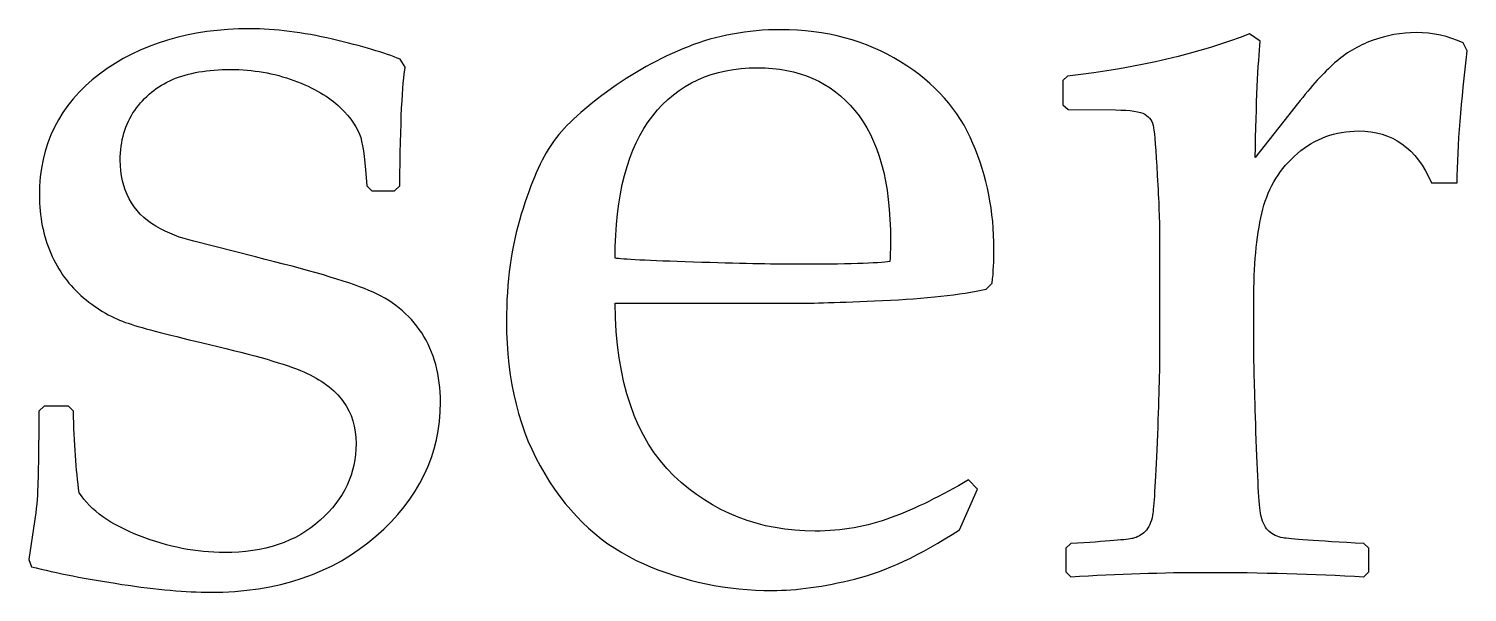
# Model space of a CAD drawing. Header units: millimetres. Extents: x -130 to 142, y -87 to 88.
# Drawn here: x -15.92 to 4.58, y 75.84 to 83.88 of the extents above; entities that cross this region are included whole.
import ezdxf

# ---------------------------------------------------------------- set-up
doc = ezdxf.new("R2010")
doc.units = ezdxf.units.MM
doc.header["$MEASUREMENT"] = 0
doc.layers.add('21', color=7, linetype='Continuous')

msp = doc.modelspace()

# ---------------------------------------------------------------- linework, layer by layer
at = {"layer": '21', "color": 250}
for points, knots in [([(-15.703, 78.4931), (-15.703, 78.4931), (-15.3564, 78.4931), (-15.3564, 78.4931), (-15.3564, 78.4931), (-15.3564, 78.4931), (-15.2849, 78.4216), (-15.2849, 78.4216), (-15.2849, 78.4216), (-15.2739, 77.9705), (-15.2464, 77.5826), (-15.2024, 77.2607), (-15.2024, 77.2607), (-15.0373, 77.0076), (-14.7485, 76.8041), (-14.3413, 76.6445), (-14.3413, 76.6445), (-13.9315, 76.485), (-13.5298, 76.4079), (-13.1337, 76.4079), (-13.1337, 76.4079), (-12.5615, 76.4079), (-12.1076, 76.5592), (-11.7665, 76.8673), (-11.7665, 76.8673), (-11.4254, 77.1727), (-11.2548, 77.5386), (-11.2548, 77.9622), (-11.2548, 77.9622), (-11.2548, 78.1933), (-11.3153, 78.3941), (-11.4391, 78.5619), (-11.4391, 78.5619), (-11.5629, 78.7325), (-11.75, 78.8727), (-12.0003, 78.9828), (-12.0003, 78.9828), (-12.2507, 79.0928), (-12.6963, 79.2221), (-13.3428, 79.3734), (-13.3428, 79.3734), (-13.8957, 79.5027), (-14.2808, 79.6017), (-14.5036, 79.676), (-14.5036, 79.676), (-14.7237, 79.7475), (-14.9355, 79.8686), (-15.1391, 80.0419), (-15.1391, 80.0419), (-15.3427, 80.2124), (-15.4995, 80.4243), (-15.6068, 80.6746), (-15.6068, 80.6746), (-15.714, 80.9249), (-15.7691, 81.2), (-15.7691, 81.4999), (-15.7691, 81.4999), (-15.7691, 82.2206), (-15.483, 82.7955), (-14.9108, 83.2302), (-14.9108, 83.2302), (-14.3358, 83.6621), (-13.6234, 83.8766), (-12.7706, 83.8766), (-12.7706, 83.8766), (-12.4102, 83.8766), (-12.0168, 83.8271), (-11.5932, 83.7281), (-11.5932, 83.7281), (-11.1696, 83.6291), (-10.8449, 83.5328), (-10.6249, 83.442), (-10.6249, 83.442), (-10.6249, 83.442), (-10.5533, 83.3292), (-10.5533, 83.3292), (-10.5533, 83.3292), (-10.5974, 83.1146), (-10.6221, 82.5507), (-10.6331, 81.6374), (-10.6331, 81.6374), (-10.6331, 81.6374), (-10.7074, 81.5659), (-10.7074, 81.5659), (-10.7074, 81.5659), (-10.7074, 81.5659), (-11.0293, 81.5659), (-11.0293, 81.5659), (-11.0293, 81.5659), (-11.0293, 81.5659), (-11.1008, 81.6374), (-11.1008, 81.6374), (-11.1008, 81.6374), (-11.1228, 81.9648), (-11.153, 82.1958), (-11.1888, 82.3251), (-11.1888, 82.3251), (-11.2273, 82.4572), (-11.3236, 82.6002), (-11.4804, 82.7543), (-11.4804, 82.7543), (-11.6372, 82.9056), (-11.8573, 83.0349), (-12.1406, 83.1394), (-12.1406, 83.1394), (-12.4267, 83.2439), (-12.7266, 83.2962), (-13.0429, 83.2962), (-13.0429, 83.2962), (-13.3703, 83.2962), (-13.6454, 83.2494), (-13.8709, 83.1531), (-13.8709, 83.1531), (-14.0938, 83.0569), (-14.2726, 82.9083), (-14.4101, 82.713), (-14.4101, 82.713), (-14.5477, 82.5177), (-14.6164, 82.2784), (-14.6164, 82.0005), (-14.6164, 82.0005), (-14.6164, 81.797), (-14.5724, 81.6126), (-14.4899, 81.4531), (-14.4899, 81.4531), (-14.4074, 81.2908), (-14.2781, 81.1615), (-14.1075, 81.0597), (-14.1075, 81.0597), (-13.9342, 80.9607), (-13.7554, 80.8892), (-13.5683, 80.8479), (-13.5683, 80.8479), (-13.5683, 80.8479), (-12.688, 80.6223), (-12.688, 80.6223), (-12.688, 80.6223), (-11.9371, 80.438), (-11.3979, 80.2812), (-11.0733, 80.1464), (-11.0733, 80.1464), (-10.7487, 80.0116), (-10.4983, 79.8081), (-10.3195, 79.5385), (-10.3195, 79.5385), (-10.1435, 79.2661), (-10.0527, 78.936), (-10.0527, 78.5509), (-10.0527, 78.5509), (-10.0527, 77.8082), (-10.3608, 77.1727), (-10.9715, 76.6418), (-10.9715, 76.6418), (-11.5849, 76.1081), (-12.3717, 75.8413), (-13.3345, 75.8413), (-13.3345, 75.8413), (-13.6729, 75.8413), (-14.0938, 75.8798), (-14.5944, 75.954), (-14.5944, 75.954), (-15.0978, 76.0311), (-15.527, 76.1136), (-15.8818, 76.2044), (-15.8818, 76.2044), (-15.8818, 76.2044), (-15.9204, 76.3089), (-15.9204, 76.3089), (-15.9204, 76.3089), (-15.9204, 76.3089), (-15.8406, 76.8508), (-15.8406, 76.8508), (-15.8406, 76.8508), (-15.8131, 77.0159), (-15.7966, 77.1837), (-15.7911, 77.3543), (-15.7911, 77.3543), (-15.7856, 77.5221), (-15.7801, 77.8797), (-15.7746, 78.4216), (-15.7746, 78.4216), (-15.7746, 78.4216), (-15.703, 78.4931), (-15.703, 78.4931)], [0, 0, 0, 0, 0.0212766, 0.0212766, 0.0212766, 0.0212766, 0.0425532, 0.0425532, 0.0425532, 0.0425532, 0.0638298, 0.0638298, 0.0638298, 0.0638298, 0.0851064, 0.0851064, 0.0851064, 0.0851064, 0.106383, 0.106383, 0.106383, 0.106383, 0.1276596, 0.1276596, 0.1276596, 0.1276596, 0.1489362, 0.1489362, 0.1489362, 0.1489362, 0.1702128, 0.1702128, 0.1702128, 0.1702128, 0.1914894, 0.1914894, 0.1914894, 0.1914894, 0.212766, 0.212766, 0.212766, 0.212766, 0.2340426, 0.2340426, 0.2340426, 0.2340426, 0.2553191, 0.2553191, 0.2553191, 0.2553191, 0.2765957, 0.2765957, 0.2765957, 0.2765957, 0.2978723, 0.2978723, 0.2978723, 0.2978723, 0.3191489, 0.3191489, 0.3191489, 0.3191489, 0.3404255, 0.3404255, 0.3404255, 0.3404255, 0.3617021, 0.3617021, 0.3617021, 0.3617021, 0.3829787, 0.3829787, 0.3829787, 0.3829787, 0.4042553, 0.4042553, 0.4042553, 0.4042553, 0.4255319, 0.4255319, 0.4255319, 0.4255319, 0.4468085, 0.4468085, 0.4468085, 0.4468085, 0.4680851, 0.4680851, 0.4680851, 0.4680851, 0.4893617, 0.4893617, 0.4893617, 0.4893617, 0.5106383, 0.5106383, 0.5106383, 0.5106383, 0.5319149, 0.5319149, 0.5319149, 0.5319149, 0.5531915, 0.5531915, 0.5531915, 0.5531915, 0.5744681, 0.5744681, 0.5744681, 0.5744681, 0.5957447, 0.5957447, 0.5957447, 0.5957447, 0.6170213, 0.6170213, 0.6170213, 0.6170213, 0.6382979, 0.6382979, 0.6382979, 0.6382979, 0.6595745, 0.6595745, 0.6595745, 0.6595745, 0.6808511, 0.6808511, 0.6808511, 0.6808511, 0.7021277, 0.7021277, 0.7021277, 0.7021277, 0.7234043, 0.7234043, 0.7234043, 0.7234043, 0.7446809, 0.7446809, 0.7446809, 0.7446809, 0.7659574, 0.7659574, 0.7659574, 0.7659574, 0.787234, 0.787234, 0.787234, 0.787234, 0.8085106, 0.8085106, 0.8085106, 0.8085106, 0.8297872, 0.8297872, 0.8297872, 0.8297872, 0.8510638, 0.8510638, 0.8510638, 0.8510638, 0.8723404, 0.8723404, 0.8723404, 0.8723404, 0.893617, 0.893617, 0.893617, 0.893617, 0.9148936, 0.9148936, 0.9148936, 0.9148936, 0.9361702, 0.9361702, 0.9361702, 0.9361702, 0.9574468, 0.9574468, 0.9574468, 0.9574468, 1, 1, 1, 1]), ([(-2.397, 77.3102), (-2.397, 77.3102), (-2.6556, 76.7298), (-2.6556, 76.7298), (-2.6556, 76.7298), (-3.214, 76.3694), (-3.7119, 76.1356), (-4.1493, 76.0283), (-4.1493, 76.0283), (-4.5894, 75.921), (-4.9801, 75.866), (-5.3239, 75.866), (-5.3239, 75.866), (-5.9676, 75.866), (-6.5783, 75.9926), (-7.156, 76.2456), (-7.156, 76.2456), (-7.7337, 76.4987), (-8.2041, 76.9251), (-8.5672, 77.5276), (-8.5672, 77.5276), (-8.9304, 78.13), (-9.1119, 78.8535), (-9.1119, 79.7035), (-9.1119, 79.7035), (-9.1119, 80.2675), (-9.0404, 80.7764), (-8.9001, 81.2303), (-8.9001, 81.2303), (-8.7626, 81.6842), (-8.614, 82.0225), (-8.4627, 82.2426), (-8.4627, 82.2426), (-8.3087, 82.4627), (-8.0501, 82.7075), (-7.6842, 82.9743), (-7.6842, 82.9743), (-7.3183, 83.2439), (-6.9332, 83.4585), (-6.5233, 83.6208), (-6.5233, 83.6208), (-6.1162, 83.7804), (-5.676, 83.8629), (-5.2029, 83.8629), (-5.2029, 83.8629), (-4.5564, 83.8629), (-3.9897, 83.7088), (-3.4973, 83.4062), (-3.4973, 83.4062), (-3.0049, 83.1036), (-2.6611, 82.7158), (-2.463, 82.2426), (-2.463, 82.2426), (-2.2622, 81.7694), (-2.1631, 81.266), (-2.1631, 80.7351), (-2.1631, 80.7351), (-2.1631, 80.5673), (-2.1714, 80.4078), (-2.1879, 80.2509), (-2.1879, 80.2509), (-2.1879, 80.2509), (-2.2759, 80.1629), (-2.2759, 80.1629), (-2.2759, 80.1629), (-2.6418, 80.0831), (-3.1342, 80.0281), (-3.7504, 80.0006), (-3.7504, 80.0006), (-4.3694, 79.9731), (-4.7765, 79.9621), (-4.9773, 79.9621), (-4.9773, 79.9621), (-4.9773, 79.9621), (-7.5632, 79.9621), (-7.5632, 79.9621), (-7.5632, 79.9621), (-7.5522, 78.848), (-7.2743, 78.0282), (-6.7241, 77.5028), (-6.7241, 77.5028), (-6.1767, 76.9774), (-5.5055, 76.7133), (-4.7105, 76.7133), (-4.7105, 76.7133), (-4.3336, 76.7133), (-3.9732, 76.7766), (-3.6266, 76.9059), (-3.6266, 76.9059), (-3.28, 77.0351), (-2.9141, 77.214), (-2.5263, 77.445), (-2.5263, 77.445), (-2.5263, 77.445), (-2.397, 77.3102), (-2.397, 77.3102)], [0, 0, 0, 0, 0.04, 0.04, 0.04, 0.04, 0.08, 0.08, 0.08, 0.08, 0.12, 0.12, 0.12, 0.12, 0.16, 0.16, 0.16, 0.16, 0.2, 0.2, 0.2, 0.2, 0.24, 0.24, 0.24, 0.24, 0.28, 0.28, 0.28, 0.28, 0.32, 0.32, 0.32, 0.32, 0.36, 0.36, 0.36, 0.36, 0.4, 0.4, 0.4, 0.4, 0.44, 0.44, 0.44, 0.44, 0.48, 0.48, 0.48, 0.48, 0.52, 0.52, 0.52, 0.52, 0.56, 0.56, 0.56, 0.56, 0.6, 0.6, 0.6, 0.6, 0.64, 0.64, 0.64, 0.64, 0.68, 0.68, 0.68, 0.68, 0.72, 0.72, 0.72, 0.72, 0.76, 0.76, 0.76, 0.76, 0.8, 0.8, 0.8, 0.8, 0.84, 0.84, 0.84, 0.84, 0.88, 0.88, 0.88, 0.88, 0.92, 0.92, 0.92, 0.92, 1, 1, 1, 1]), ([(1.4791, 83.8051), (1.4791, 83.8051), (1.6331, 83.7006), (1.6331, 83.7006), (1.6331, 83.7006), (1.6001, 83.3897), (1.5753, 82.8368), (1.5588, 82.039), (1.5588, 82.039), (1.5588, 82.039), (2.164, 82.8065), (2.164, 82.8065), (2.164, 82.8065), (2.3621, 83.0596), (2.5382, 83.2522), (2.6922, 83.3897), (2.6922, 83.3897), (2.8463, 83.5273), (3.0251, 83.6346), (3.2286, 83.7088), (3.2286, 83.7088), (3.4322, 83.7831), (3.6413, 83.8216), (3.8558, 83.8216), (3.8558, 83.8216), (4.0924, 83.8216), (4.3152, 83.7721), (4.5243, 83.6758), (4.5243, 83.6758), (4.5243, 83.6758), (4.5821, 83.563), (4.5821, 83.563), (4.5821, 83.563), (4.4968, 82.8478), (4.4473, 82.2206), (4.4363, 81.6787), (4.4363, 81.6787), (4.4363, 81.6787), (4.0732, 81.6787), (4.0732, 81.6787), (4.0732, 81.6787), (3.8586, 82.1711), (3.512, 82.4187), (3.0333, 82.4187), (3.0333, 82.4187), (2.7005, 82.4187), (2.4116, 82.3141), (2.164, 82.0996), (2.164, 82.0996), (1.9165, 81.8877), (1.7514, 81.6236), (1.6689, 81.3018), (1.6689, 81.3018), (1.5863, 80.9827), (1.5423, 80.5783), (1.5423, 80.0886), (1.5423, 80.0886), (1.5423, 80.0886), (1.5423, 79.1946), (1.5423, 79.1946), (1.5423, 79.1946), (1.5423, 79.0351), (1.5533, 78.6389), (1.5753, 78.0117), (1.5753, 78.0117), (1.5974, 77.3818), (1.6194, 77.0186), (1.6441, 76.9224), (1.6441, 76.9224), (1.6689, 76.8261), (1.7074, 76.7546), (1.7569, 76.7078), (1.7569, 76.7078), (1.8092, 76.6638), (1.8752, 76.6335), (1.9577, 76.617), (1.9577, 76.617), (2.043, 76.6005), (2.4254, 76.573), (3.1076, 76.5345), (3.1076, 76.5345), (3.1076, 76.5345), (3.1791, 76.4712), (3.1791, 76.4712), (3.1791, 76.4712), (3.1791, 76.4712), (3.1791, 76.1329), (3.1791, 76.1329), (3.1791, 76.1329), (3.1791, 76.1329), (3.1076, 76.0613), (3.1076, 76.0613), (3.1076, 76.0613), (2.3924, 76.1026), (1.6469, 76.1246), (0.8656, 76.1246), (0.8656, 76.1246), (0.2494, 76.1246), (-0.3971, 76.1026), (-1.0683, 76.0613), (-1.0683, 76.0613), (-1.0683, 76.0613), (-1.1398, 76.1329), (-1.1398, 76.1329), (-1.1398, 76.1329), (-1.1398, 76.1329), (-1.1398, 76.4712), (-1.1398, 76.4712), (-1.1398, 76.4712), (-1.1398, 76.4712), (-1.0683, 76.5345), (-1.0683, 76.5345), (-1.0683, 76.5345), (-0.5456, 76.5675), (-0.2513, 76.5923), (-0.1852, 76.6088), (-0.1852, 76.6088), (-0.1192, 76.6253), (-0.0587, 76.6583), (-0.0092, 76.7078), (-0.0092, 76.7078), (0.0431, 76.7601), (0.0789, 76.8371), (0.0981, 76.9416), (0.0981, 76.9416), (0.1146, 77.0462), (0.1366, 77.3928), (0.1614, 77.9815), (0.1614, 77.9815), (0.1861, 78.5702), (0.1971, 79.0158), (0.1971, 79.3156), (0.1971, 79.3156), (0.1971, 79.3156), (0.1971, 80.9029), (0.1971, 80.9029), (0.1971, 80.9029), (0.1971, 81.1175), (0.1861, 81.4118), (0.1641, 81.7832), (0.1641, 81.7832), (0.1449, 82.1518), (0.1256, 82.3801), (0.1119, 82.4682), (0.1119, 82.4682), (0.1009, 82.5535), (0.0568, 82.6167), (-0.0119, 82.658), (-0.0119, 82.658), (-0.0807, 82.6965), (-0.221, 82.7185), (-0.4301, 82.7185), (-0.4301, 82.7185), (-0.4301, 82.7185), (-1.1068, 82.724), (-1.1068, 82.724), (-1.1068, 82.724), (-1.1068, 82.724), (-1.1811, 82.79), (-1.1811, 82.79), (-1.1811, 82.79), (-1.1811, 82.79), (-1.1811, 83.1366), (-1.1811, 83.1366), (-1.1811, 83.1366), (-1.1811, 83.1366), (-1.115, 83.1999), (-1.115, 83.1999), (-1.115, 83.1999), (-0.089, 83.3237), (0.7748, 83.5245), (1.4791, 83.8051)], [0, 0, 0, 0, 0.0227273, 0.0227273, 0.0227273, 0.0227273, 0.0454545, 0.0454545, 0.0454545, 0.0454545, 0.0681818, 0.0681818, 0.0681818, 0.0681818, 0.0909091, 0.0909091, 0.0909091, 0.0909091, 0.1136364, 0.1136364, 0.1136364, 0.1136364, 0.1363636, 0.1363636, 0.1363636, 0.1363636, 0.1590909, 0.1590909, 0.1590909, 0.1590909, 0.1818182, 0.1818182, 0.1818182, 0.1818182, 0.2045455, 0.2045455, 0.2045455, 0.2045455, 0.2272727, 0.2272727, 0.2272727, 0.2272727, 0.25, 0.25, 0.25, 0.25, 0.2727273, 0.2727273, 0.2727273, 0.2727273, 0.2954545, 0.2954545, 0.2954545, 0.2954545, 0.3181818, 0.3181818, 0.3181818, 0.3181818, 0.3409091, 0.3409091, 0.3409091, 0.3409091, 0.3636364, 0.3636364, 0.3636364, 0.3636364, 0.3863636, 0.3863636, 0.3863636, 0.3863636, 0.4090909, 0.4090909, 0.4090909, 0.4090909, 0.4318182, 0.4318182, 0.4318182, 0.4318182, 0.4545455, 0.4545455, 0.4545455, 0.4545455, 0.4772727, 0.4772727, 0.4772727, 0.4772727, 0.5, 0.5, 0.5, 0.5, 0.5227273, 0.5227273, 0.5227273, 0.5227273, 0.5454545, 0.5454545, 0.5454545, 0.5454545, 0.5681818, 0.5681818, 0.5681818, 0.5681818, 0.5909091, 0.5909091, 0.5909091, 0.5909091, 0.6136364, 0.6136364, 0.6136364, 0.6136364, 0.6363636, 0.6363636, 0.6363636, 0.6363636, 0.6590909, 0.6590909, 0.6590909, 0.6590909, 0.6818182, 0.6818182, 0.6818182, 0.6818182, 0.7045455, 0.7045455, 0.7045455, 0.7045455, 0.7272727, 0.7272727, 0.7272727, 0.7272727, 0.75, 0.75, 0.75, 0.75, 0.7727273, 0.7727273, 0.7727273, 0.7727273, 0.7954545, 0.7954545, 0.7954545, 0.7954545, 0.8181818, 0.8181818, 0.8181818, 0.8181818, 0.8409091, 0.8409091, 0.8409091, 0.8409091, 0.8636364, 0.8636364, 0.8636364, 0.8636364, 0.8863636, 0.8863636, 0.8863636, 0.8863636, 0.9090909, 0.9090909, 0.9090909, 0.9090909, 0.9318182, 0.9318182, 0.9318182, 0.9318182, 0.9545455, 0.9545455, 0.9545455, 0.9545455, 1, 1, 1, 1]), ([(-7.5632, 80.6058), (-7.4669, 80.5893), (-7.0955, 80.5701), (-6.4463, 80.548), (-6.4463, 80.548), (-5.7998, 80.5288), (-5.3212, 80.5178), (-5.0076, 80.5178), (-5.0076, 80.5178), (-4.2621, 80.5178), (-3.8082, 80.5315), (-3.6459, 80.5563), (-3.6459, 80.5563), (-3.6404, 80.6856), (-3.6376, 80.7846), (-3.6376, 80.8561), (-3.6376, 80.8561), (-3.6376, 81.6897), (-3.8082, 82.3086), (-4.1465, 82.713), (-4.1465, 82.713), (-4.4849, 83.1174), (-4.9471, 83.321), (-5.533, 83.321), (-5.533, 83.321), (-6.1712, 83.321), (-6.6691, 83.0926), (-7.0267, 82.636), (-7.0267, 82.636), (-7.3844, 82.1793), (-7.5632, 81.5026), (-7.5632, 80.6058)], [0, 0, 0, 0, 0.1111111, 0.1111111, 0.1111111, 0.1111111, 0.2222222, 0.2222222, 0.2222222, 0.2222222, 0.3333333, 0.3333333, 0.3333333, 0.3333333, 0.4444444, 0.4444444, 0.4444444, 0.4444444, 0.5555556, 0.5555556, 0.5555556, 0.5555556, 0.6666667, 0.6666667, 0.6666667, 0.6666667, 0.7777778, 0.7777778, 0.7777778, 0.7777778, 1, 1, 1, 1])]:
    msp.add_open_spline(points, degree=3, knots=knots, dxfattribs=at)

doc.saveas('drawing.dxf')
